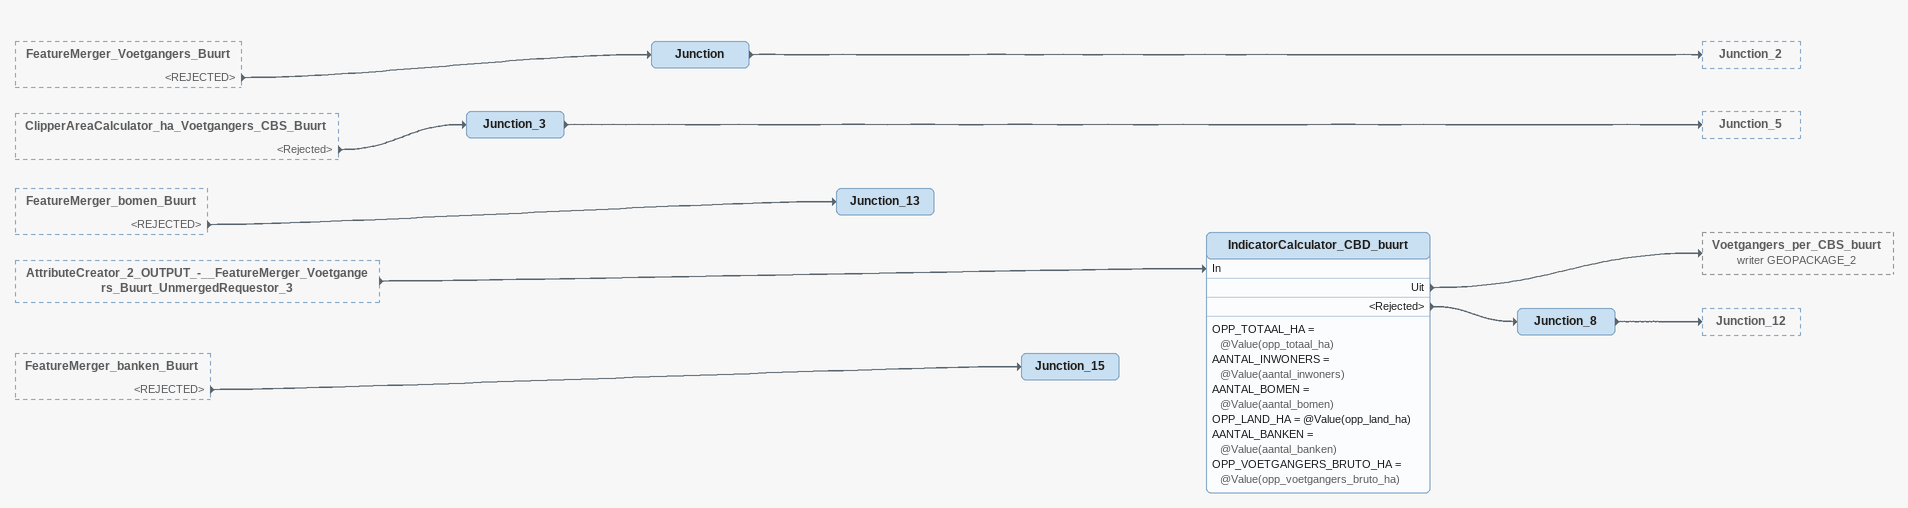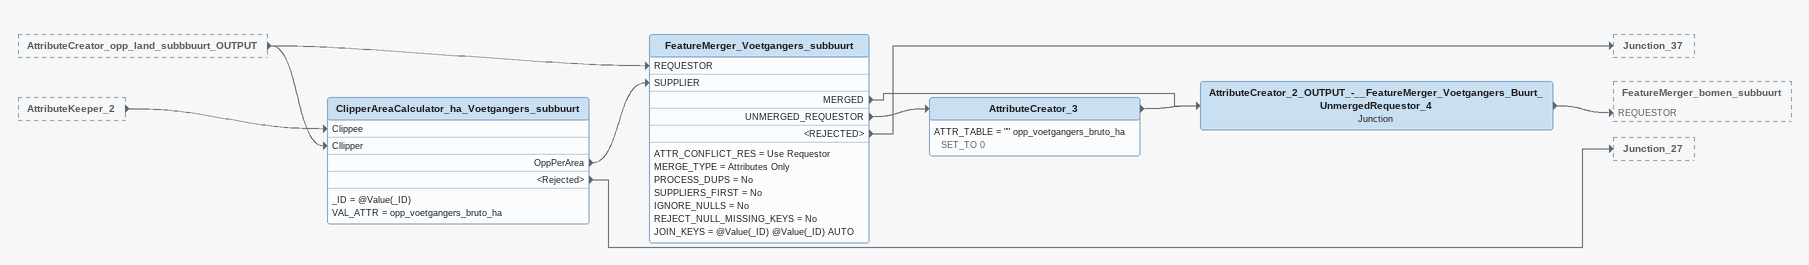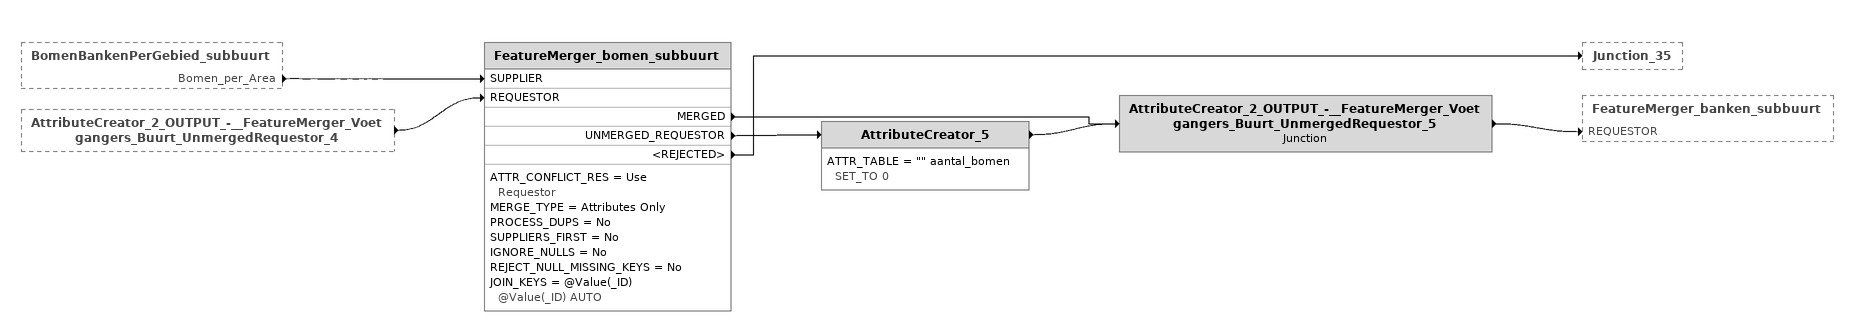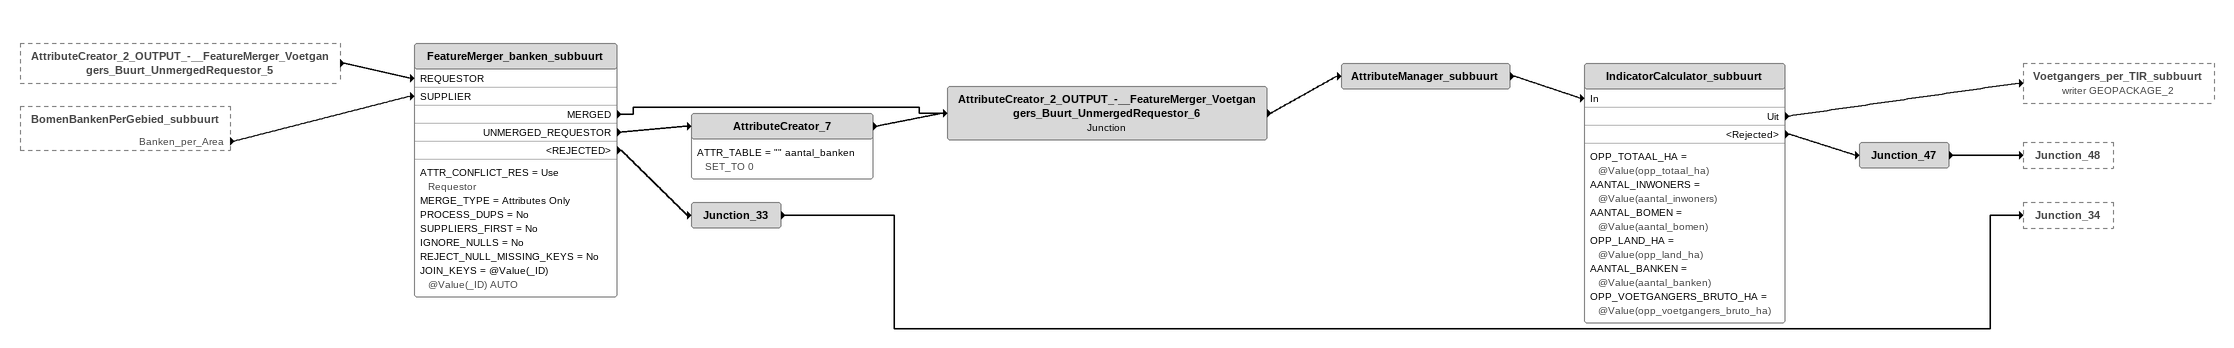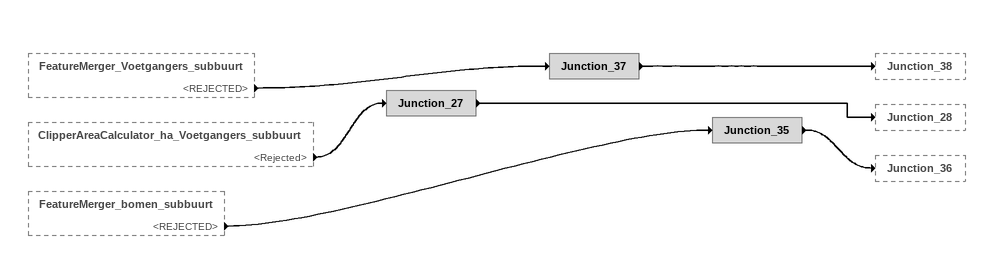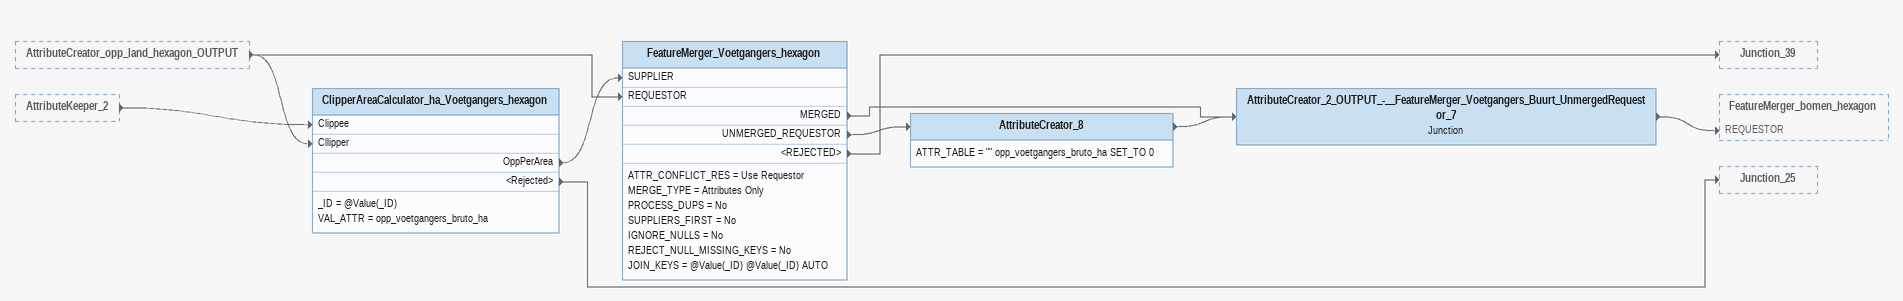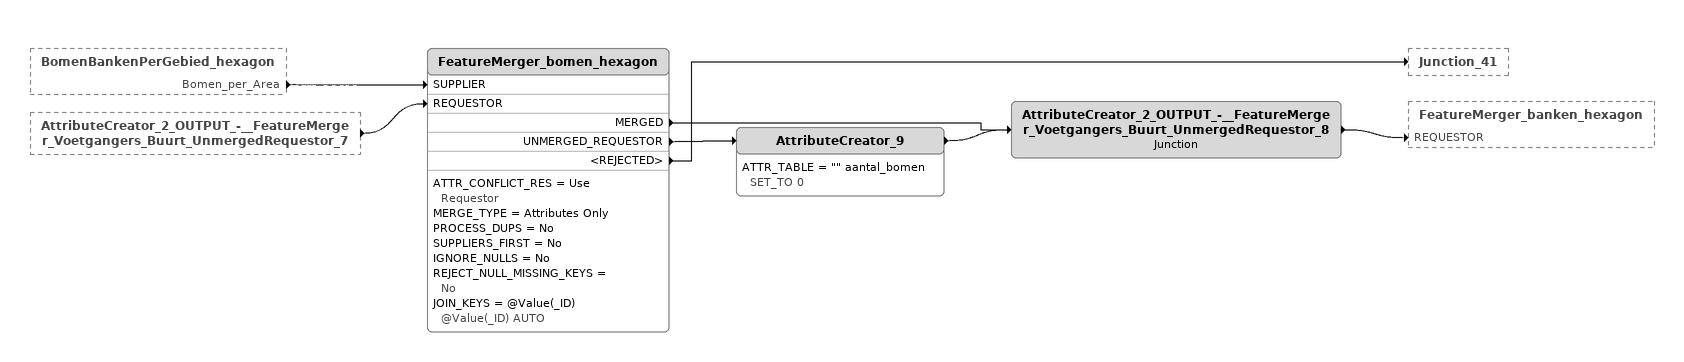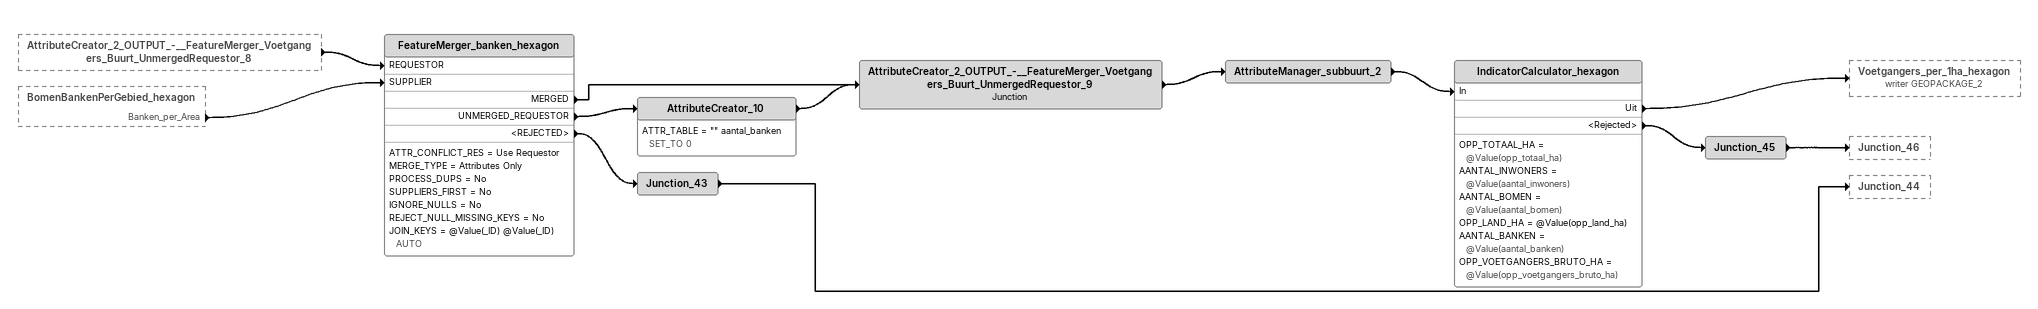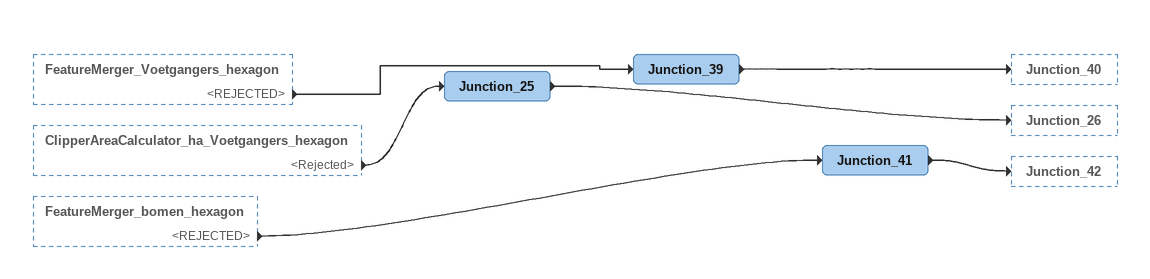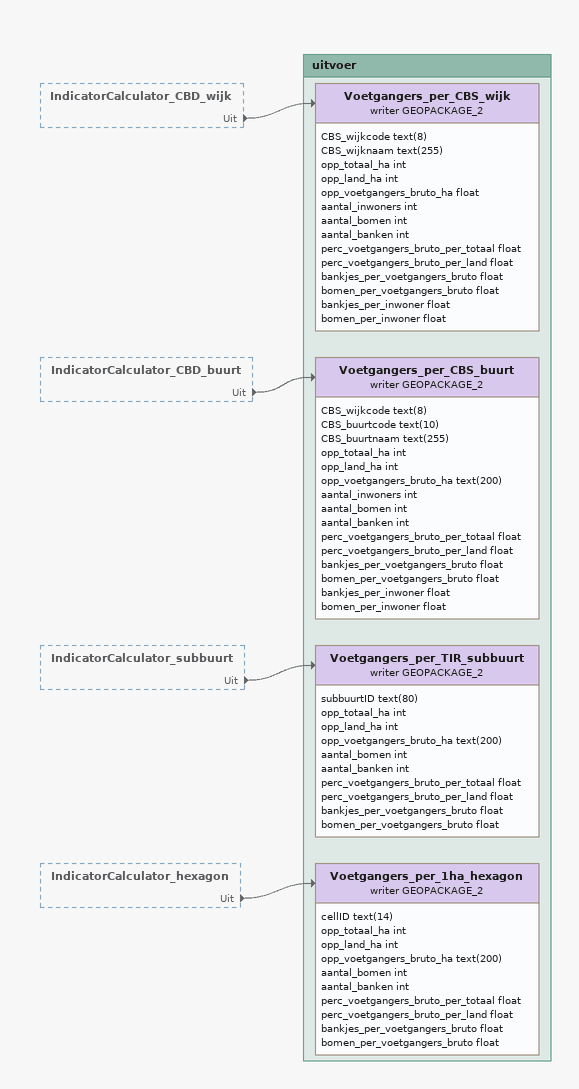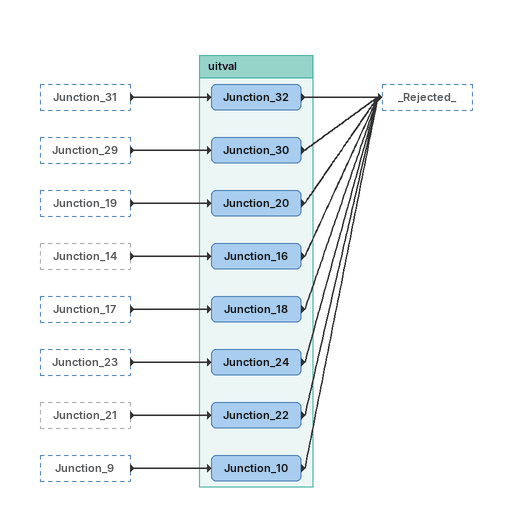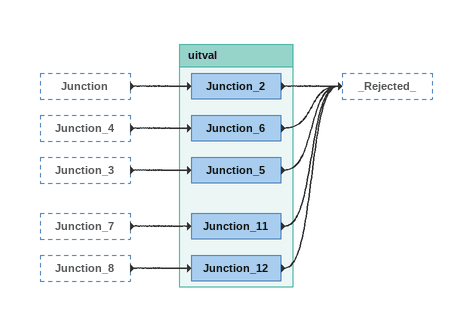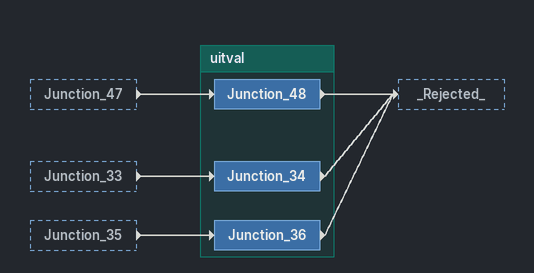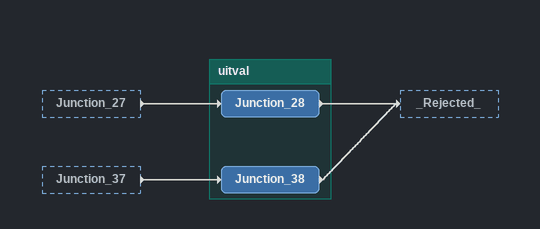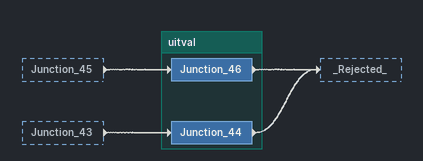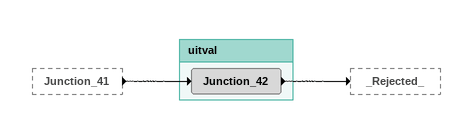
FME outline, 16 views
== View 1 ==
FeatureMerger_Voetgangers_Buurt [outside]
    <REJECTED> -> Junction
ClipperAreaCalculator_ha_Voetgangers_CBS_Buurt [outside]
    <Rejected> -> Junction_3
FeatureMerger_bomen_Buurt [outside]
    <REJECTED> -> Junction_13
AttributeCreator_2_OUTPUT_-__FeatureMerger_Voetgangers_Buurt_UnmergedRequestor_3 [outside]
    -> IndicatorCalculator_CBD_buurt [In]
FeatureMerger_banken_Buurt [outside]
    <REJECTED> -> Junction_15
IndicatorCalculator_CBD_buurt
    OPP_TOTAAL_HA = @Value(opp_totaal_ha)
    AANTAL_INWONERS = @Value(aantal_inwoners)
    AANTAL_BOMEN = @Value(aantal_bomen)
    OPP_LAND_HA = @Value(opp_land_ha)
    AANTAL_BANKEN = @Value(aantal_banken)
    OPP_VOETGANGERS_BRUTO_HA = @Value(opp_voetgangers_bruto_ha)
    Uit -> Voetgangers_per_CBS_buurt (writer GEOPACKAGE_2)
    <Rejected> -> Junction_8
Junction_8
    -> Junction_12
Junction_15
Junction_13
Junction
    -> Junction_2
Junction_3
    -> Junction_5

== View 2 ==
AttributeCreator_opp_land_subbbuurt_OUTPUT [outside]
    -> ClipperAreaCalculator_ha_Voetgangers_subbuurt [Cllipper]
    -> FeatureMerger_Voetgangers_subbuurt [REQUESTOR]
AttributeKeeper_2 [outside]
    -> ClipperAreaCalculator_ha_Voetgangers_subbuurt [Clippee]
ClipperAreaCalculator_ha_Voetgangers_subbuurt
    _ID = @Value(_ID)
    VAL_ATTR = opp_voetgangers_bruto_ha
    OppPerArea -> FeatureMerger_Voetgangers_subbuurt [SUPPLIER]
    <Rejected> -> Junction_27
FeatureMerger_Voetgangers_subbuurt
    ATTR_CONFLICT_RES = Use Requestor
    MERGE_TYPE = Attributes Only
    PROCESS_DUPS = No
    SUPPLIERS_FIRST = No
    IGNORE_NULLS = No
    REJECT_NULL_MISSING_KEYS = No
    JOIN_KEYS = @Value(_ID) @Value(_ID) AUTO
    MERGED -> AttributeCreator_2_OUTPUT_-__FeatureMerger_Voetgangers_Buurt_UnmergedRequestor_4
    UNMERGED_REQUESTOR -> AttributeCreator_3
    <REJECTED> -> Junction_37
AttributeCreator_3
    ATTR_TABLE = "" opp_voetgangers_bruto_ha SET_TO 0
    -> AttributeCreator_2_OUTPUT_-__FeatureMerger_Voetgangers_Buurt_UnmergedRequestor_4
AttributeCreator_2_OUTPUT_-__FeatureMerger_Voetgangers_Buurt_UnmergedRequestor_4: Junction
    -> FeatureMerger_bomen_subbuurt [REQUESTOR]

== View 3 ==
BomenBankenPerGebied_subbuurt [outside]
    Bomen_per_Area -> FeatureMerger_bomen_subbuurt [SUPPLIER]
AttributeCreator_2_OUTPUT_-__FeatureMerger_Voetgangers_Buurt_UnmergedRequestor_4 [outside]
    -> FeatureMerger_bomen_subbuurt [REQUESTOR]
FeatureMerger_bomen_subbuurt
    ATTR_CONFLICT_RES = Use Requestor
    MERGE_TYPE = Attributes Only
    PROCESS_DUPS = No
    SUPPLIERS_FIRST = No
    IGNORE_NULLS = No
    REJECT_NULL_MISSING_KEYS = No
    JOIN_KEYS = @Value(_ID) @Value(_ID) AUTO
    MERGED -> AttributeCreator_2_OUTPUT_-__FeatureMerger_Voetgangers_Buurt_UnmergedRequestor_5
    UNMERGED_REQUESTOR -> AttributeCreator_5
    <REJECTED> -> Junction_35
AttributeCreator_5
    ATTR_TABLE = "" aantal_bomen SET_TO 0
    -> AttributeCreator_2_OUTPUT_-__FeatureMerger_Voetgangers_Buurt_UnmergedRequestor_5
AttributeCreator_2_OUTPUT_-__FeatureMerger_Voetgangers_Buurt_UnmergedRequestor_5: Junction
    -> FeatureMerger_banken_subbuurt [REQUESTOR]

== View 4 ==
AttributeCreator_2_OUTPUT_-__FeatureMerger_Voetgangers_Buurt_UnmergedRequestor_5 [outside]
    -> FeatureMerger_banken_subbuurt [REQUESTOR]
BomenBankenPerGebied_subbuurt [outside]
    Banken_per_Area -> FeatureMerger_banken_subbuurt [SUPPLIER]
FeatureMerger_banken_subbuurt
    ATTR_CONFLICT_RES = Use Requestor
    MERGE_TYPE = Attributes Only
    PROCESS_DUPS = No
    SUPPLIERS_FIRST = No
    IGNORE_NULLS = No
    REJECT_NULL_MISSING_KEYS = No
    JOIN_KEYS = @Value(_ID) @Value(_ID) AUTO
    MERGED -> AttributeCreator_2_OUTPUT_-__FeatureMerger_Voetgangers_Buurt_UnmergedRequestor_6
    UNMERGED_REQUESTOR -> AttributeCreator_7
    <REJECTED> -> Junction_33
AttributeCreator_7
    ATTR_TABLE = "" aantal_banken SET_TO 0
    -> AttributeCreator_2_OUTPUT_-__FeatureMerger_Voetgangers_Buurt_UnmergedRequestor_6
AttributeCreator_2_OUTPUT_-__FeatureMerger_Voetgangers_Buurt_UnmergedRequestor_6: Junction
    -> AttributeManager_subbuurt
AttributeManager_subbuurt
    -> IndicatorCalculator_subbuurt [In]
IndicatorCalculator_subbuurt
    OPP_TOTAAL_HA = @Value(opp_totaal_ha)
    AANTAL_INWONERS = @Value(aantal_inwoners)
    AANTAL_BOMEN = @Value(aantal_bomen)
    OPP_LAND_HA = @Value(opp_land_ha)
    AANTAL_BANKEN = @Value(aantal_banken)
    OPP_VOETGANGERS_BRUTO_HA = @Value(opp_voetgangers_bruto_ha)
    Uit -> Voetgangers_per_TIR_subbuurt (writer GEOPACKAGE_2)
    <Rejected> -> Junction_47
Junction_47
    -> Junction_48
Junction_33
    -> Junction_34

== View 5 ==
FeatureMerger_Voetgangers_subbuurt [outside]
    <REJECTED> -> Junction_37
ClipperAreaCalculator_ha_Voetgangers_subbuurt [outside]
    <Rejected> -> Junction_27
FeatureMerger_bomen_subbuurt [outside]
    <REJECTED> -> Junction_35
Junction_35
    -> Junction_36
Junction_37
    -> Junction_38
Junction_27
    -> Junction_28

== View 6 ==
AttributeCreator_opp_land_hexagon_OUTPUT [outside]
    -> ClipperAreaCalculator_ha_Voetgangers_hexagon [Cllipper]
    -> FeatureMerger_Voetgangers_hexagon [REQUESTOR]
AttributeKeeper_2 [outside]
    -> ClipperAreaCalculator_ha_Voetgangers_hexagon [Clippee]
ClipperAreaCalculator_ha_Voetgangers_hexagon
    _ID = @Value(_ID)
    VAL_ATTR = opp_voetgangers_bruto_ha
    OppPerArea -> FeatureMerger_Voetgangers_hexagon [SUPPLIER]
    <Rejected> -> Junction_25
FeatureMerger_Voetgangers_hexagon
    ATTR_CONFLICT_RES = Use Requestor
    MERGE_TYPE = Attributes Only
    PROCESS_DUPS = No
    SUPPLIERS_FIRST = No
    IGNORE_NULLS = No
    REJECT_NULL_MISSING_KEYS = No
    JOIN_KEYS = @Value(_ID) @Value(_ID) AUTO
    MERGED -> AttributeCreator_2_OUTPUT_-__FeatureMerger_Voetgangers_Buurt_UnmergedRequestor_7
    UNMERGED_REQUESTOR -> AttributeCreator_8
    <REJECTED> -> Junction_39
AttributeCreator_8
    ATTR_TABLE = "" opp_voetgangers_bruto_ha SET_TO 0
    -> AttributeCreator_2_OUTPUT_-__FeatureMerger_Voetgangers_Buurt_UnmergedRequestor_7
AttributeCreator_2_OUTPUT_-__FeatureMerger_Voetgangers_Buurt_UnmergedRequestor_7: Junction
    -> FeatureMerger_bomen_hexagon [REQUESTOR]

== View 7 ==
BomenBankenPerGebied_hexagon [outside]
    Bomen_per_Area -> FeatureMerger_bomen_hexagon [SUPPLIER]
AttributeCreator_2_OUTPUT_-__FeatureMerger_Voetgangers_Buurt_UnmergedRequestor_7 [outside]
    -> FeatureMerger_bomen_hexagon [REQUESTOR]
FeatureMerger_bomen_hexagon
    ATTR_CONFLICT_RES = Use Requestor
    MERGE_TYPE = Attributes Only
    PROCESS_DUPS = No
    SUPPLIERS_FIRST = No
    IGNORE_NULLS = No
    REJECT_NULL_MISSING_KEYS = No
    JOIN_KEYS = @Value(_ID) @Value(_ID) AUTO
    MERGED -> AttributeCreator_2_OUTPUT_-__FeatureMerger_Voetgangers_Buurt_UnmergedRequestor_8
    UNMERGED_REQUESTOR -> AttributeCreator_9
    <REJECTED> -> Junction_41
AttributeCreator_9
    ATTR_TABLE = "" aantal_bomen SET_TO 0
    -> AttributeCreator_2_OUTPUT_-__FeatureMerger_Voetgangers_Buurt_UnmergedRequestor_8
AttributeCreator_2_OUTPUT_-__FeatureMerger_Voetgangers_Buurt_UnmergedRequestor_8: Junction
    -> FeatureMerger_banken_hexagon [REQUESTOR]

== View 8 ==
AttributeCreator_2_OUTPUT_-__FeatureMerger_Voetgangers_Buurt_UnmergedRequestor_8 [outside]
    -> FeatureMerger_banken_hexagon [REQUESTOR]
BomenBankenPerGebied_hexagon [outside]
    Banken_per_Area -> FeatureMerger_banken_hexagon [SUPPLIER]
FeatureMerger_banken_hexagon
    ATTR_CONFLICT_RES = Use Requestor
    MERGE_TYPE = Attributes Only
    PROCESS_DUPS = No
    SUPPLIERS_FIRST = No
    IGNORE_NULLS = No
    REJECT_NULL_MISSING_KEYS = No
    JOIN_KEYS = @Value(_ID) @Value(_ID) AUTO
    MERGED -> AttributeCreator_2_OUTPUT_-__FeatureMerger_Voetgangers_Buurt_UnmergedRequestor_9
    UNMERGED_REQUESTOR -> AttributeCreator_10
    <REJECTED> -> Junction_43
AttributeCreator_10
    ATTR_TABLE = "" aantal_banken SET_TO 0
    -> AttributeCreator_2_OUTPUT_-__FeatureMerger_Voetgangers_Buurt_UnmergedRequestor_9
AttributeCreator_2_OUTPUT_-__FeatureMerger_Voetgangers_Buurt_UnmergedRequestor_9: Junction
    -> AttributeManager_subbuurt_2
AttributeManager_subbuurt_2
    -> IndicatorCalculator_hexagon [In]
IndicatorCalculator_hexagon
    OPP_TOTAAL_HA = @Value(opp_totaal_ha)
    AANTAL_INWONERS = @Value(aantal_inwoners)
    AANTAL_BOMEN = @Value(aantal_bomen)
    OPP_LAND_HA = @Value(opp_land_ha)
    AANTAL_BANKEN = @Value(aantal_banken)
    OPP_VOETGANGERS_BRUTO_HA = @Value(opp_voetgangers_bruto_ha)
    Uit -> Voetgangers_per_1ha_hexagon (writer GEOPACKAGE_2)
    <Rejected> -> Junction_45
Junction_45
    -> Junction_46
Junction_43
    -> Junction_44

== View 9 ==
FeatureMerger_Voetgangers_hexagon [outside]
    <REJECTED> -> Junction_39
ClipperAreaCalculator_ha_Voetgangers_hexagon [outside]
    <Rejected> -> Junction_25
FeatureMerger_bomen_hexagon [outside]
    <REJECTED> -> Junction_41
Junction_41
    -> Junction_42
Junction_39
    -> Junction_40
Junction_25
    -> Junction_26

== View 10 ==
IndicatorCalculator_CBD_wijk [outside]
    Uit -> Voetgangers_per_CBS_wijk (writer GEOPACKAGE_2)
IndicatorCalculator_CBD_buurt [outside]
    Uit -> Voetgangers_per_CBS_buurt (writer GEOPACKAGE_2)
IndicatorCalculator_subbuurt [outside]
    Uit -> Voetgangers_per_TIR_subbuurt (writer GEOPACKAGE_2)
IndicatorCalculator_hexagon [outside]
    Uit -> Voetgangers_per_1ha_hexagon (writer GEOPACKAGE_2)

Bookmark: uitvoer
Voetgangers_per_CBS_wijk (writer GEOPACKAGE_2)
    attributes: CBS_wijkcode text(8), CBS_wijknaam text(255), opp_totaal_ha int, opp_land_ha int, opp_voetgangers_bruto_ha float, aantal_inwoners int, aantal_bomen int, aantal_banken int, perc_voetgangers_bruto_per_totaal float, perc_voetgangers_bruto_per_land float, bankjes_per_voetgangers_bruto float, bomen_per_voetgangers_bruto float, bankjes_per_inwoner float, bomen_per_inwoner float
Voetgangers_per_CBS_buurt (writer GEOPACKAGE_2)
    attributes: CBS_wijkcode text(8), CBS_buurtcode text(10), CBS_buurtnaam text(255), opp_totaal_ha int, opp_land_ha int, opp_voetgangers_bruto_ha text(200), aantal_inwoners int, aantal_bomen int, aantal_banken int, perc_voetgangers_bruto_per_totaal float, perc_voetgangers_bruto_per_land float, bankjes_per_voetgangers_bruto float, bomen_per_voetgangers_bruto float, bankjes_per_inwoner float, bomen_per_inwoner float
Voetgangers_per_TIR_subbuurt (writer GEOPACKAGE_2)
    attributes: subbuurtID text(80), opp_totaal_ha int, opp_land_ha int, opp_voetgangers_bruto_ha text(200), aantal_bomen int, aantal_banken int, perc_voetgangers_bruto_per_totaal float, perc_voetgangers_bruto_per_land float, bankjes_per_voetgangers_bruto float, bomen_per_voetgangers_bruto float
Voetgangers_per_1ha_hexagon (writer GEOPACKAGE_2)
    attributes: cellID text(14), opp_totaal_ha int, opp_land_ha int, opp_voetgangers_bruto_ha text(200), aantal_bomen int, aantal_banken int, perc_voetgangers_bruto_per_totaal float, perc_voetgangers_bruto_per_land float, bankjes_per_voetgangers_bruto float, bomen_per_voetgangers_bruto float

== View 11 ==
Junction_31 [outside]
    -> Junction_32
Junction_29 [outside]
    -> Junction_30
Junction_19 [outside]
    -> Junction_20
Junction_14 [outside]
    -> Junction_16
Junction_17 [outside]
    -> Junction_18
Junction_23 [outside]
    -> Junction_24
Junction_21 [outside]
    -> Junction_22
Junction_9 [outside]
    -> Junction_10

Bookmark: uitval
Junction_18
    -> _Rejected_
Junction_20
    -> _Rejected_
Junction_16
    -> _Rejected_
Junction_24
    -> _Rejected_
Junction_22
    -> _Rejected_
Junction_30
    -> _Rejected_
Junction_32
    -> _Rejected_
Junction_10
    -> _Rejected_

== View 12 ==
Junction [outside]
    -> Junction_2
Junction_4 [outside]
    -> Junction_6
Junction_3 [outside]
    -> Junction_5
Junction_7 [outside]
    -> Junction_11
Junction_8 [outside]
    -> Junction_12

Bookmark: uitval
Junction_11
    -> _Rejected_
Junction_6
    -> _Rejected_
Junction_12
    -> _Rejected_
Junction_2
    -> _Rejected_
Junction_5
    -> _Rejected_

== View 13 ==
Junction_47 [outside]
    -> Junction_48
Junction_33 [outside]
    -> Junction_34
Junction_35 [outside]
    -> Junction_36

Bookmark: uitval
Junction_48
    -> _Rejected_
Junction_34
    -> _Rejected_
Junction_36
    -> _Rejected_

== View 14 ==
Junction_27 [outside]
    -> Junction_28
Junction_37 [outside]
    -> Junction_38

Bookmark: uitval
Junction_38
    -> _Rejected_
Junction_28
    -> _Rejected_

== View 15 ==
Junction_45 [outside]
    -> Junction_46
Junction_43 [outside]
    -> Junction_44

Bookmark: uitval
Junction_46
    -> _Rejected_
Junction_44
    -> _Rejected_

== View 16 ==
Junction_41 [outside]
    -> Junction_42

Bookmark: uitval
Junction_42
    -> _Rejected_
